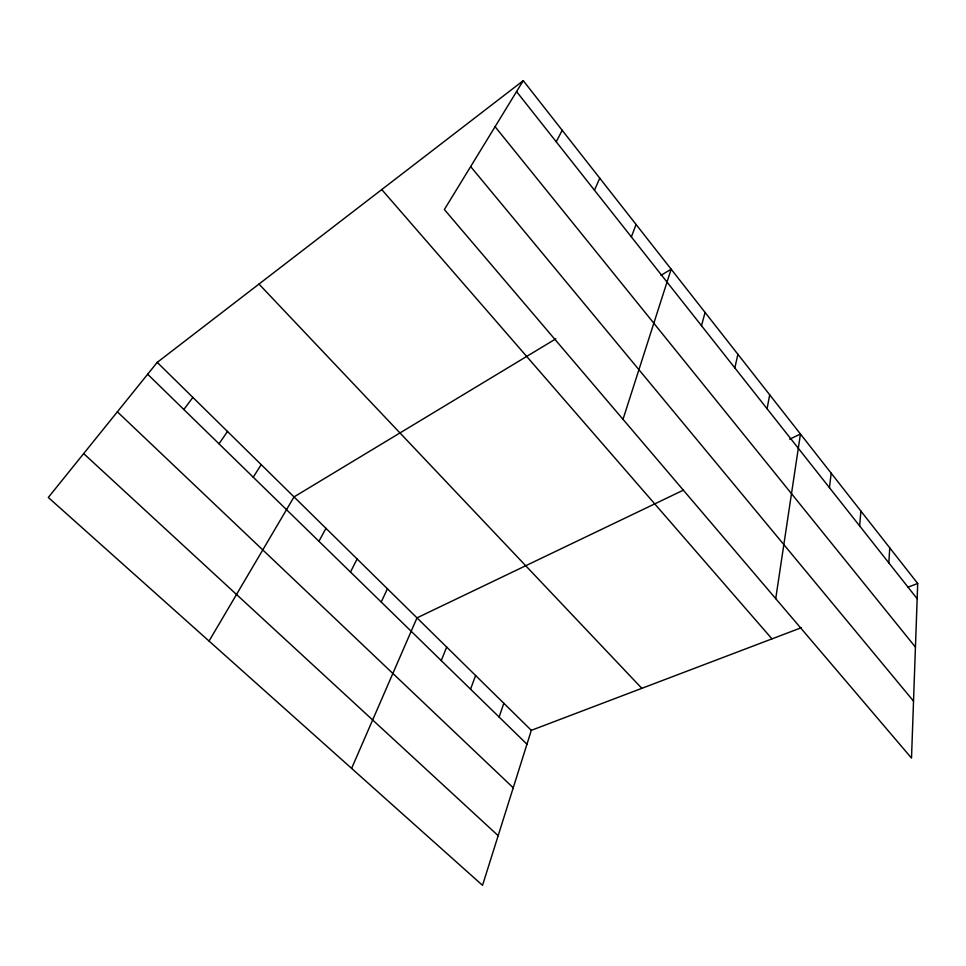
<?xml version="1.0" encoding="UTF-8"?>
<svg xmlns="http://www.w3.org/2000/svg" width="966" height="966" viewBox="0 0 966 966"><rect width="100%" height="100%" fill="white"/><g stroke="black" fill="none" stroke-linecap="round" stroke-linejoin="round"><path stroke-width="1.45" d="M917.7 583.488L911.506 758.093L444.36 209.537L523.258 80.661L917.7 583.488L908.052 587.147M888.841 562.888L889.746 547.855M859.619 525.89L860.911 511.099M829.468 487.709L831.171 473.171M775.722 598.654L800.452 434.024L789.693 439.18M767.089 408.739L769.685 394.792M734.836 367.913L737.903 354.28M701.497 325.711L705.083 312.441M801.394 627.695L531.324 730.332L482.529 885.339L48.3 497.466L157.241 362.371L523.258 80.661M623.01 419.316L671.153 269.2L660.986 275.334M499.12 717.038L503.817 703.272M470.551 689.181L475.61 675.536M631.366 236.924L636.075 224.474M441.245 660.599L446.678 647.075M351.612 768.393L416.998 617.866L683.216 490.233M594.452 190.181L599.777 178.203M381.22 602.035L387.426 588.789M350.477 572.053L357.106 558.964M556.211 141.773L562.2 130.289M318.925 541.274L325.977 528.342M209.054 641.05L294.026 496.91L555.788 338.861M253.225 477.192L261.218 464.634M219.016 443.817L227.505 431.476M183.842 409.512L192.862 397.4M83.68 453.597L498.166 835.675M117.357 411.818L513.248 787.785M147.677 374.24L526.965 744.206M157.241 362.371L531.324 730.332M258.985 284.064L641.835 688.335M381.763 189.565L771.979 638.876M470.659 166.599L913.522 701.135M495.087 126.691L915.442 647.135M516.568 91.589L917.157 598.739"/></g></svg>
